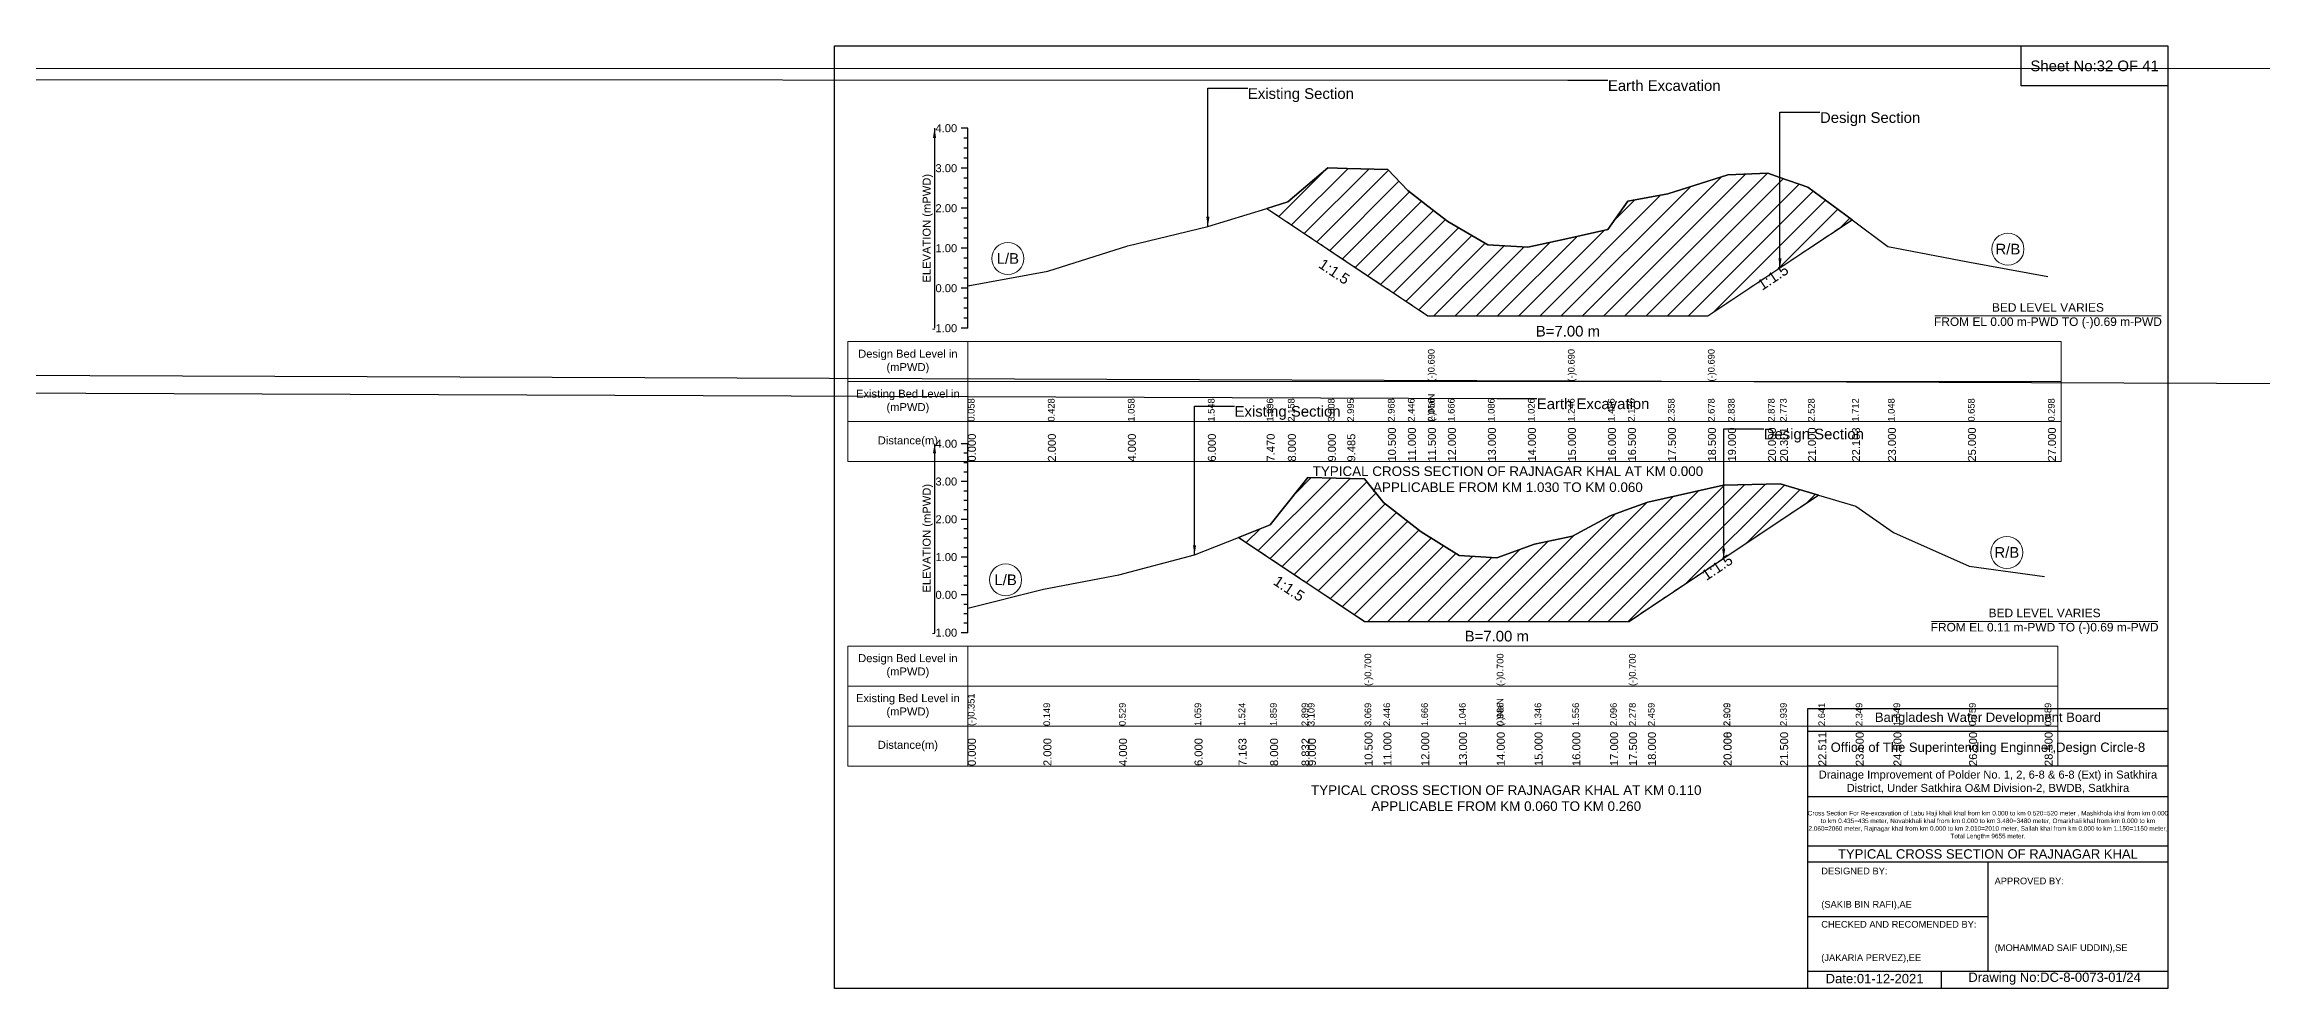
# Model space of a CAD drawing. Header units: inches. Extents: x 0 to 506000, y -4242 to 7.
# Drawn here: x 406444 to 416422, y -4242 to 7 of the extents above; entities that cross this region are included whole.
import ezdxf

# ---------------------------------------------------------------- set-up
doc = ezdxf.new("R2010")
doc.units = ezdxf.units.IN
doc.header["$LTSCALE"] = 7
doc.header["$MEASUREMENT"] = 0
doc.linetypes.add('DASHED', pattern=[0.75, 0.5, -0.25])
for name, color, linetype, lineweight in [('Cross section Data Border', 7, 'Continuous', 9), ('Cross Section Labels', 7, 'Continuous', 9), ('Design_Bed_Level for Xsection', 7, 'DASHED', 25), ('Existing_Bed_Level for Xsection', 7, 'Continuous', 25), ('Long Section Labels', 7, 'Continuous', 9)]:
    doc.layers.add(name, color=color, linetype=linetype, lineweight=lineweight)
doc.styles.get("Standard").update_dxf_attribs({"font": 'arial.ttf'})
doc.dimstyles.get("Standard").update_dxf_attribs({"dimtxt": 0.18, "dimasz": 0.18, "dimexe": 0.18, "dimexo": 0.0625, "dimgap": 0.09, "dimtad": 0, "dimtih": 1, "dimtoh": 1, "dimdec": 4, "dimzin": 0, "dimdsep": 46, "dimtxsty": 'Standard', "dimcen": 0.09, "dimadec": 0, "dimazin": 0, "dimtfac": 1, "dimtdec": 4, "dimtofl": 0, "dimtmove": 0, "dimatfit": 3, "dimfxl": 1, "dimtolj": 1, "dimtzin": 0, "dimarcsym": 0})

msp = doc.modelspace()

# ---------------------------------------------------------------- hatches: boundary and pattern name
at = {"layer": 'Existing_Bed_Level for Xsection'}
h = msp.add_hatch(dxfattribs=at)
h.set_pattern_fill('ANSI31', color=256, scale=540, style=0)
h.paths.add_polyline_path([(411944.7, -731.1), (412040, -794.6), (412220, -914.6), (412307.3, -972.9), (412490, -1094.6), (412580, -1154.6), (412670, -1214.6), (412760, -1214.6), (412940, -1214.6), (413120, -1214.6), (413300, -1214.6), (413480, -1214.6), (413570, -1214.6), (413750, -1214.6), (413930, -1214.6), (414020, -1154.6), (414200, -1034.6), (414254.3, -998.5), (414380, -914.6), (414578.5, -782.3), (414380, -635.4), (414254.3, -591.4), (414200, -572.4), (414020, -579.6), (413930, -608.4), (413750, -666), (413570, -698.8), (413480, -826.6), (413300, -866.2), (413120, -905.8), (412940, -895), (412760, -790.6), (412670, -720.4), (412580, -650.2), (412490, -556.2), (412307.3, -551.3), (412220, -549), (412040, -702)])
h = msp.add_hatch(dxfattribs=at)
h.set_pattern_fill('ANSI31', color=256, scale=510, style=0)
h.paths.add_polyline_path([(411817.8, -2211.2), (411960, -2306), (412101.4, -2400.3), (412130, -2419.3), (412385, -2589.3), (412470, -2589.3), (412640, -2589.3), (412810, -2589.3), (412980, -2589.3), (413150, -2589.3), (413320, -2589.3), (413490, -2589.3), (413575, -2589.3), (413660, -2532.7), (414000, -2306), (414000.9, -2305.4), (414255, -2136), (414426.9, -2021.4), (414255, -1970.7), (414000.9, -1975.8), (414000, -1975.8), (413660, -2052.3), (413575, -2083.2), (413490, -2114), (413320, -2205.8), (413150, -2241.5), (412980, -2302.7), (412810, -2292.5), (412640, -2187.1), (412470, -2054.5), (412385, -1948.6), (412130, -1941.8), (412101.4, -1977.6), (411960, -2154.3)])

# ---------------------------------------------------------------- linework, layer by layer
for points in [[(410000, 0), (416000, 0), (416000, -4242), (410000, -4242)], [(415340, 0), (416000, 0), (416000, -180), (415340, -180)]]:
    msp.add_lwpolyline(points, close=True)
for points in [[(414380, -4242), (414380, -2982), (416000, -2982)], [(414380, -3084), (416000, -3084)], [(414380, -3240), (416000, -3240)], [(414380, -3378), (416000, -3378)], [(414380, -3600), (416000, -3600)], [(414380, -3672), (416000, -3672)], [(415190, -3672), (415190, -4164)], [(414380, -3918), (415190, -3918)], [(414380, -4164), (416000, -4164)], [(414980, -4164), (414980, -4242)]]:
    msp.add_lwpolyline(points)
at = {"layer": 'Cross section Data Border'}
for points in [[(410060, -1330.4), (415520, -1330.4), (415520, -1870.4), (410060, -1870.4)], [(410060, -2700.3), (415505, -2700.3), (415505, -3240.3), (410060, -3240.3)]]:
    msp.add_lwpolyline(points, close=True, dxfattribs=at)
for points in [[(410600, -1330.4), (410600, -1870.4)], [(410060, -1510.4), (415520, -1510.4)], [(410060, -1690.4), (415520, -1690.4)], [(410600, -2700.3), (410600, -3240.3)], [(410060, -2880.3), (415505, -2880.3)], [(410060, -3060.3), (415505, -3060.3)]]:
    msp.add_lwpolyline(points, dxfattribs=at)
at = {"layer": 'Cross Section Labels'}
for points in [[(414951, -1214.6), (415969, -1214.6)], [(414936, -2589.3), (415954, -2589.3)]]:
    msp.add_lwpolyline(points, dxfattribs=at)
for centre in [(410780, -956.7), (415280, -914.4), (415275, -2279.2), (410770, -2402.5)]:
    msp.add_circle(centre, 72, dxfattribs=at)
at = {"layer": 'Design_Bed_Level for Xsection'}
for points in [[(411944.7, -731.1), (412307.3, -972.9), (412670, -1214.6), (413300, -1214.6), (413930, -1214.6), (414254.3, -998.5), (414578.5, -782.3)], [(411817.8, -2211.2), (412101.4, -2400.3), (412385, -2589.3), (412980, -2589.3), (413575, -2589.3), (414000.9, -2305.4), (414426.9, -2021.4)]]:
    msp.add_lwpolyline(points, dxfattribs=at)
at = {"layer": 'Existing_Bed_Level for Xsection'}
for points in [[(410600, -370.4), (410570, -370.4)], [(410600, -1270.4), (410600, -1090.4), (410600, -910.4), (410600, -730.4), (410600, -550.4), (410600, -370.4)], [(410600, -415.4), (410582, -415.4)], [(410600, -460.4), (410582, -460.4)], [(410600, -550.4), (410570, -550.4)], [(410600, -505.4), (410582, -505.4)], [(410600, -595.4), (410582, -595.4)], [(410600, -1080), (410960, -1013.4), (411320, -900), (411680, -811.8), (411944.7, -731.1), (412040, -702), (412220, -549), (412307.3, -551.3), (412490, -556.2), (412580, -650.2), (412670, -720.4), (412670, -720.4), (412760, -790.6), (412940, -895), (413120, -905.8), (413300, -866.2), (413300, -866.2), (413480, -826.6), (413570, -698.8), (413750, -666), (413930, -608.4), (413930, -608.4), (414020, -579.6), (414200, -572.4), (414254.3, -591.4), (414380, -635.4), (414578.5, -782.3), (414740, -901.8), (415100, -972), (415460, -1036.8)], [(410600, -640.4), (410582, -640.4)], [(410600, -685.4), (410582, -685.4)], [(410600, -730.4), (410570, -730.4)], [(410600, -775.4), (410582, -775.4)], [(410600, -820.4), (410582, -820.4)], [(410600, -865.4), (410582, -865.4)], [(410600, -910.4), (410570, -910.4)], [(410600, -955.4), (410582, -955.4)], [(410600, -1090.4), (410570, -1090.4)], [(410600, -1000.4), (410582, -1000.4)], [(410600, -1045.4), (410582, -1045.4)], [(410600, -1135.4), (410582, -1135.4)], [(410600, -1180.4), (410582, -1180.4)], [(410600, -1270.4), (410570, -1270.4)], [(410600, -1225.4), (410582, -1225.4)], [(410600, -1790.3), (410570, -1790.3)], [(410600, -2640.3), (410600, -2470.3), (410600, -2300.3), (410600, -2130.3), (410600, -1960.3), (410600, -1790.3)], [(410600, -1832.8), (410582, -1832.8)], [(410600, -1875.3), (410582, -1875.3)], [(410600, -1960.3), (410570, -1960.3)], [(410600, -1917.8), (410582, -1917.8)], [(410600, -2530), (410940, -2445), (411280, -2380.4), (411620, -2290.3), (411817.8, -2211.2), (411960, -2154.3), (412101.4, -1977.6), (412130, -1941.8), (412385, -1948.6), (412385, -1948.6), (412470, -2054.5), (412640, -2187.1), (412810, -2292.5), (412980, -2302.7), (412980, -2302.7), (413150, -2241.5), (413320, -2205.8), (413490, -2114), (413575, -2083.2), (413575, -2083.2), (413660, -2052.3), (414000, -1975.8), (414000.9, -1975.8), (414255, -1970.7), (414426.9, -2021.4), (414595, -2071), (414765, -2190), (415105, -2341.3), (415445, -2387.2)], [(410600, -2002.8), (410582, -2002.8)], [(410600, -2045.3), (410582, -2045.3)], [(410600, -2087.8), (410582, -2087.8)], [(410600, -2130.3), (410570, -2130.3)], [(410600, -2172.8), (410582, -2172.8)], [(410600, -2215.3), (410582, -2215.3)], [(410600, -2257.8), (410582, -2257.8)], [(410600, -2300.3), (410570, -2300.3)], [(410600, -2342.8), (410582, -2342.8)], [(410600, -2385.3), (410582, -2385.3)], [(410600, -2470.3), (410570, -2470.3)], [(410600, -2427.8), (410582, -2427.8)], [(410600, -2512.8), (410582, -2512.8)], [(410600, -2555.3), (410582, -2555.3)], [(410600, -2640.3), (410570, -2640.3)], [(410600, -2597.8), (410582, -2597.8)]]:
    msp.add_lwpolyline(points, dxfattribs=at)
for points in [[(411944.7, -731.1), (411944.7, -731.1), (412040, -794.6), (412220, -914.6), (412307.3, -972.9), (412490, -1094.6), (412580, -1154.6), (412670, -1214.6), (412670, -1214.6), (412760, -1214.6), (412940, -1214.6), (413120, -1214.6), (413300, -1214.6), (413300, -1214.6), (413480, -1214.6), (413570, -1214.6), (413750, -1214.6), (413930, -1214.6), (413930, -1214.6), (414020, -1154.6), (414200, -1034.6), (414254.3, -998.5), (414380, -914.6), (414578.5, -782.3), (414578.5, -782.3), (414578.5, -782.3), (414380, -635.4), (414254.3, -591.4), (414200, -572.4), (414020, -579.6), (413930, -608.4), (413930, -608.4), (413750, -666), (413570, -698.8), (413480, -826.6), (413300, -866.2), (413300, -866.2), (413120, -905.8), (412940, -895), (412760, -790.6), (412670, -720.4), (412670, -720.4), (412580, -650.2), (412490, -556.2), (412307.3, -551.3), (412220, -549), (412040, -702), (411944.7, -731.1)], [(411817.8, -2211.2), (411960, -2306), (412101.4, -2400.3), (412130, -2419.3), (412385, -2589.3), (412385, -2589.3), (412470, -2589.3), (412640, -2589.3), (412810, -2589.3), (412980, -2589.3), (412980, -2589.3), (413150, -2589.3), (413320, -2589.3), (413490, -2589.3), (413575, -2589.3), (413575, -2589.3), (413660, -2532.7), (414000, -2306), (414000.9, -2305.4), (414255, -2136), (414426.9, -2021.4), (414426.9, -2021.4), (414426.9, -2021.4), (414255, -1970.7), (414000.9, -1975.8), (414000, -1975.8), (413660, -2052.3), (413575, -2083.2), (413575, -2083.2), (413490, -2114), (413320, -2205.8), (413150, -2241.5), (412980, -2302.7), (412980, -2302.7), (412810, -2292.5), (412640, -2187.1), (412470, -2054.5), (412385, -1948.6), (412385, -1948.6), (412130, -1941.8), (412101.4, -1977.6), (411960, -2154.3)]]:
    msp.add_lwpolyline(points, close=True, dxfattribs=at)

# ---------------------------------------------------------------- texts
at = {"attachment_point": 5}
for s, insert, char_height in [('Sheet No:32 OF 41', (415670, -90), 48), ('Bangladesh Water Development Board', (415190, -3027), 42), ('Office of The Superintending Enginner,Design Circle-8', (415190, -3162), 42)]:
    msp.add_mtext(s, dxfattribs=dict(at, insert=insert, char_height=char_height))
for s, insert, char_height, width, attachment_point in [('Drainage Improvement of Polder No. 1, 2, 6-8 & 6-8 (Ext) in Satkhira District, Under Satkhira O&M Division-2, BWDB, Satkhira', (415190, -3312), 36, 1680, 5), ('Cross Section For Re-excavation of Labu Haji khali khal from km 0.000 to km 0.520=520 meter , Mashkhola khal from km 0.000 to km 0.435=435 meter, Novabkhali khal from km 0.000 to km 3.480=3480 meter, Omarkhali khal from km 0.000 to km 2.060=2060 meter, Rajnagar khal from km 0.000 to km 2.010=2010 meter, Sallah khal from km 0.000 to km 1.150=1150 meter, Total Length= 9655 meter. ', (415190, -3507), 20.5611, 1620, 5), ('TYPICAL CROSS SECTION OF RAJNAGAR KHAL', (415190, -3636), 42, 1680, 5), ('DESIGNED BY:^J^J^J(SAKIB BIN RAFI),AE', (414440, -3792), 30, 840, 4), ('APPROVED BY:^J^J^J^J^J^J(MOHAMMAD SAIF UDDIN),SE', (415220, -3912), 30, 840, 4), ('CHECKED AND RECOMENDED BY:^J^J^J(JAKARIA PERVEZ),EE', (414440, -4032), 30, 840, 4), ('Date:01-12-2021', (414680, -4197), 42, 840, 5), ('Drawing No:DC-8-0073-01/24', (415490, -4197), 42, 1320, 5)]:
    msp.add_mtext(s, dxfattribs=dict(insert=insert, char_height=char_height, width=width, attachment_point=attachment_point))
at = {"layer": 'Cross section Data Border', "char_height": 36, "width": 480, "attachment_point": 5}
for s, insert in [('Design Bed Level in (mPWD)', (410330, -1420.4)), ('Existing Bed Level in (mPWD)', (410330, -1600.4)), ('Distance(m)', (410330, -1780.4)), ('Design Bed Level in (mPWD)', (410330, -2790.3)), ('Existing Bed Level in (mPWD)', (410330, -2970.3)), ('Distance(m)', (410330, -3150.3))]:
    msp.add_mtext(s, dxfattribs=dict(at, insert=insert))
at = {"layer": 'Cross Section Labels'}
for s, insert, char_height, attachment_point in [('Existing Section', (411860, -190.4), 48, 1), ('Earth Excavation', (413480, -154.4), 48, 1), ('Design Section', (414434.3, -298.4), 48, 1), ('R/B', (415280, -914.4), 48, 5), ('L/B', (410780, -956.7), 48, 5), ('BED LEVEL VARIES ^JFROM EL 0.00 m-PWD TO (-)0.69 m-PWD', (415460, -1214.6), 38.4, 5), ('B=7.00 m', (413300, -1259.6), 48, 2), ('Earth Excavation', (413160, -1586.3), 48, 1), ('Existing Section', (411800, -1620.3), 48, 1), ('Design Section', (414180.9, -1722.3), 48, 1), ('TYPICAL CROSS SECTION OF RAJNAGAR KHAL AT KM 0.000^JAPPLICABLE FROM KM 1.030 TO KM 0.060', (413030, -1950), 43.2, 5), ('R/B', (415275, -2279.2), 48, 5), ('L/B', (410770, -2402.5), 48, 5), ('BED LEVEL VARIES ^JFROM EL 0.11 m-PWD TO (-)0.69 m-PWD', (415445, -2589.3), 38.4, 5), ('B=7.00 m', (412980, -2631.8), 48, 2), ('TYPICAL CROSS SECTION OF RAJNAGAR KHAL AT KM 0.110^JAPPLICABLE FROM KM 0.060 TO KM 0.260', (413022.5, -3385), 43.2, 5)]:
    msp.add_mtext(s, dxfattribs=dict(at, insert=insert, char_height=char_height, attachment_point=attachment_point))
at = {"layer": 'Cross Section Labels', "char_height": 48, "attachment_point": 2}
for insert, rotation in [((412262.3, -995.4), 326.30993), ((414209.3, -1021), 33.69007), ((413958.4, -2326.6), 33.69007), ((412058.9, -2421.5), 326.30993)]:
    msp.add_mtext('1:1.5', dxfattribs=dict(at, insert=insert, rotation=rotation))
at = {"layer": 'Existing_Bed_Level for Xsection', "char_height": 36, "attachment_point": 6}
for s, insert in [('4.00', (410552, -370.4)), ('3.00', (410552, -550.4)), ('2.00', (410552, -730.4)), ('1.00', (410552, -910.4)), ('0.00', (410552, -1090.4)), ('-1.00', (410552, -1270.4)), ('4.00', (410552, -1790.3)), ('3.00', (410552, -1960.3)), ('2.00', (410552, -2130.3)), ('1.00', (410552, -2300.3)), ('0.00', (410552, -2470.3)), ('-1.00', (410552, -2640.3))]:
    msp.add_mtext(s, dxfattribs=dict(at, insert=insert))
at = {"layer": 'Existing_Bed_Level for Xsection', "char_height": 36, "attachment_point": 5, "rotation": 90}
for insert in [(410420, -820.4), (410420, -2215.3)]:
    msp.add_mtext('ELEVATION (mPWD)', dxfattribs=dict(at, insert=insert))
at = {"layer": 'Long Section Labels', "attachment_point": 1, "rotation": 90}
for s, insert, char_height in [('(-)0.690', (412670, -1510.4), 30), ('(-)0.690', (413300, -1510.4), 30), ('(-)0.690', (413930, -1510.4), 30), ('0.058', (410600, -1690.4), 30), ('0.428', (410960, -1690.4), 30), ('1.058', (411320, -1690.4), 30), ('1.548', (411680, -1690.4), 30), ('1.996', (411944.7, -1690.4), 30), ('2.158', (412040, -1690.4), 30), ('3.008', (412220, -1690.4), 30), ('2.995', (412307.3, -1690.4), 30), ('2.968', (412490, -1690.4), 30), ('2.446', (412580, -1690.4), 30), ('(-)NaN', (412670, -1690.4), 30), ('(-)NaN', (412670, -1690.4), 30), ('(-)NaN', (412670, -1690.4), 30), ('2.056', (412670, -1690.4), 30), ('2.056', (412670, -1690.4), 30), ('1.666', (412760, -1690.4), 30), ('1.086', (412940, -1690.4), 30), ('1.026', (413120, -1690.4), 30), ('1.246', (413300, -1690.4), 30), ('1.246', (413300, -1690.4), 30), ('1.466', (413480, -1690.4), 30), ('2.176', (413570, -1690.4), 30), ('2.358', (413750, -1690.4), 30), ('2.678', (413930, -1690.4), 30), ('2.678', (413930, -1690.4), 30), ('2.838', (414020, -1690.4), 30), ('2.878', (414200, -1690.4), 30), ('2.773', (414254.3, -1690.4), 30), ('2.528', (414380, -1690.4), 30), ('1.712', (414578.5, -1690.4), 30), ('1.048', (414740, -1690.4), 30), ('0.658', (415100, -1690.4), 30), ('0.298', (415460, -1690.4), 30), ('0.000', (410600, -1870.4), 36), ('2.000', (410960, -1870.4), 36), ('4.000', (411320, -1870.4), 36), ('6.000', (411680, -1870.4), 36), ('7.470', (411944.7, -1870.4), 36), ('8.000', (412040, -1870.4), 36), ('9.000', (412220, -1870.4), 36), ('9.485', (412307.3, -1870.4), 36), ('10.500', (412490, -1870.4), 36), ('11.000', (412580, -1870.4), 36), ('11.500', (412670, -1870.4), 36), ('11.500', (412670, -1870.4), 36), ('11.500', (412670, -1870.4), 36), ('12.000', (412760, -1870.4), 36), ('13.000', (412940, -1870.4), 36), ('14.000', (413120, -1870.4), 36), ('15.000', (413300, -1870.4), 36), ('15.000', (413300, -1870.4), 36), ('15.000', (413300, -1870.4), 36), ('16.000', (413480, -1870.4), 36), ('16.500', (413570, -1870.4), 36), ('17.500', (413750, -1870.4), 36), ('18.500', (413930, -1870.4), 36), ('18.500', (413930, -1870.4), 36), ('18.500', (413930, -1870.4), 36), ('19.000', (414020, -1870.4), 36), ('20.000', (414200, -1870.4), 36), ('20.301', (414254.3, -1870.4), 36), ('21.000', (414380, -1870.4), 36), ('22.103', (414578.5, -1870.4), 36), ('23.000', (414740, -1870.4), 36), ('25.000', (415100, -1870.4), 36), ('27.000', (415460, -1870.4), 36), ('(-)0.700', (412385, -2880.3), 30), ('(-)0.700', (412980, -2880.3), 30), ('(-)0.700', (413575, -2880.3), 30), ('(-)0.351', (410600, -3060.3), 30), ('0.149', (410940, -3060.3), 30), ('0.529', (411280, -3060.3), 30), ('1.059', (411620, -3060.3), 30), ('1.524', (411817.8, -3060.3), 30), ('1.859', (411960, -3060.3), 30), ('2.899', (412101.4, -3060.3), 30), ('3.109', (412130, -3060.3), 30), ('3.069', (412385, -3060.3), 30), ('3.069', (412385, -3060.3), 30), ('3.069', (412385, -3060.3), 30), ('2.446', (412470, -3060.3), 30), ('1.666', (412640, -3060.3), 30), ('1.046', (412810, -3060.3), 30), ('(-)NaN', (412980, -3060.3), 30), ('(-)NaN', (412980, -3060.3), 30), ('0.986', (412980, -3060.3), 30), ('0.986', (412980, -3060.3), 30), ('1.346', (413150, -3060.3), 30), ('1.556', (413320, -3060.3), 30), ('2.096', (413490, -3060.3), 30), ('2.278', (413575, -3060.3), 30), ('2.278', (413575, -3060.3), 30), ('2.459', (413660, -3060.3), 30), ('2.909', (414000, -3060.3), 30), ('2.909', (414000.9, -3060.3), 30), ('2.939', (414255, -3060.3), 30), ('2.641', (414426.9, -3060.3), 30), ('2.349', (414595, -3060.3), 30), ('1.649', (414765, -3060.3), 30), ('0.759', (415105, -3060.3), 30), ('0.489', (415445, -3060.3), 30), ('10.500', (412385, -3240.3), 36), ('10.500', (412385, -3240.3), 36), ('10.500', (412385, -3240.3), 36), ('11.000', (412470, -3240.3), 36), ('12.000', (412640, -3240.3), 36), ('13.000', (412810, -3240.3), 36), ('14.000', (412980, -3240.3), 36), ('14.000', (412980, -3240.3), 36), ('14.000', (412980, -3240.3), 36), ('15.000', (413150, -3240.3), 36), ('16.000', (413320, -3240.3), 36), ('17.000', (413490, -3240.3), 36), ('17.500', (413575, -3240.3), 36), ('17.500', (413575, -3240.3), 36), ('17.500', (413575, -3240.3), 36), ('18.000', (413660, -3240.3), 36), ('20.000', (414000, -3240.3), 36), ('20.006', (414000.9, -3240.3), 36), ('21.500', (414255, -3240.3), 36), ('22.511', (414426.9, -3240.3), 36), ('23.500', (414595, -3240.3), 36), ('24.500', (414765, -3240.3), 36), ('26.500', (415105, -3240.3), 36), ('28.500', (415445, -3240.3), 36), ('0.000', (410600, -3240.3), 36), ('2.000', (410940, -3240.3), 36), ('4.000', (411280, -3240.3), 36), ('6.000', (411620, -3240.3), 36), ('7.163', (411817.8, -3240.3), 36), ('8.000', (411960, -3240.3), 36), ('8.832', (412101.4, -3240.3), 36), ('9.000', (412130, -3240.3), 36)]:
    msp.add_mtext(s, dxfattribs=dict(at, insert=insert, char_height=char_height))

# ---------------------------------------------------------------- leaders
at = {"layer": 'Cross Section Labels', "annotation_type": 0, "has_hookline": 1, "hookline_direction": 0}
for points, text_width in [([(0, 0), (413300, -154.4), (413479.9, -154.4)], 497), ([(0, 0), (452717.5, -111.2), (452897.4, -111.2)], 497), ([(0, 0), (412980, -1586.3), (413159.9, -1586.3)], 497), ([(0, 0), (443222, -1616.7), (443401.9, -1616.7)], 497), ([(411680, -811.8), (411680, -190.4), (411859.9, -190.4)], 467.2), ([(414254.3, -998.5), (414254.3, -298.4), (414434.2, -298.4)], 441.2), ([(411620, -2290.3), (411620, -1620.3), (411799.9, -1620.3)], 467.2), ([(414000.9, -2305.4), (414000.9, -1722.3), (414180.9, -1722.3)], 441.2)]:
    msp.add_leader(points, dimstyle='Standard', override={"dimasz": 43.2}, dxfattribs=dict(at, text_width=text_width))
at = {"layer": 'Existing_Bed_Level for Xsection'}
for points in [[(410450, -370.4), (410450, -1270.4)], [(410450, -1790.3), (410450, -2640.3)]]:
    msp.add_leader(points, dimstyle='Standard', override={"dimasz": 43.2}, dxfattribs=at)

doc.saveas('drawing.dxf')
